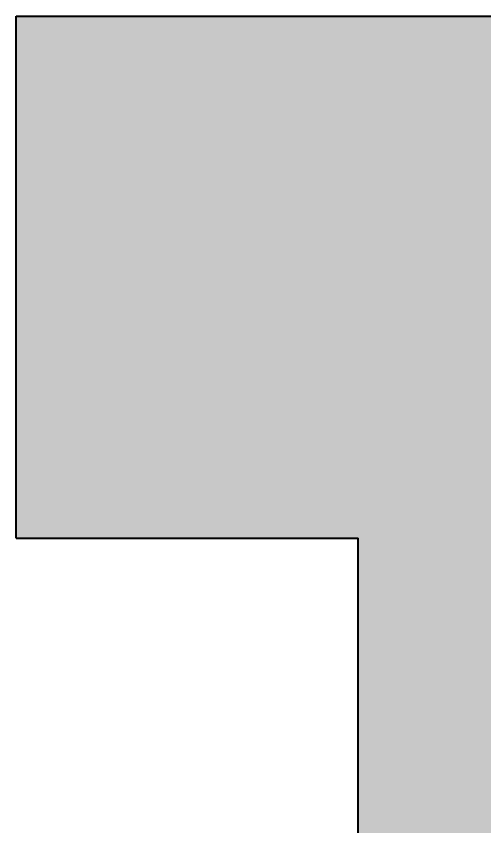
# Model space of a CAD drawing. Header units: metres. Extents: x 19 to 230, y -653 to -519.
# Drawn here: x 32.0185 to 32.1352, y -530.2252 to -530.0233 of the extents above; entities that cross this region are included whole.
import ezdxf

# ---------------------------------------------------------------- set-up
doc = ezdxf.new("R2010")
doc.units = ezdxf.units.M
doc.header["$LTSCALE"] = 0.0125
doc.layers.add('SchrBestand', color=7, linetype='Continuous', lineweight=15, true_color=0xc9c9c9)
doc.layers.add('WändeBestand', color=142, linetype='Continuous', lineweight=40)

msp = doc.modelspace()

# ---------------------------------------------------------------- hatches: boundary and pattern name
at = {"layer": 'SchrBestand'}
h = msp.add_hatch(color=256, dxfattribs=at)
h.dxf.hatch_style = 1
h.paths.add_polyline_path([(33.42352, -530.02334), (32.10371, -530.02334), (32.01855, -530.02334), (32.01855, -530.15334), (32.10371, -530.15334), (32.10371, -530.69334), (32.81677, -530.69334), (32.81677, -532.03654), (33.22677, -532.03654), (33.22677, -530.72334), (33.38352, -530.72334), (33.38352, -530.66334), (33.42352, -530.66334)])
h.paths.add_polyline_path([(33.22677, -532.03654), (32.81677, -532.03654), (32.81677, -534.37414), (33.22677, -534.37414), (33.22677, -533.96414), (33.36677, -533.96414), (33.36677, -533.14414), (33.22677, -533.14414)])

# ---------------------------------------------------------------- linework, layer by layer
at = {"layer": 'WändeBestand'}
for p, q in [((32.01855, -530.15334), (32.01855, -530.02334)), ((32.01855, -530.02334), (32.10371, -530.02334)), ((32.10371, -530.02334), (33.42352, -530.02334)), ((32.01855, -530.15334), (32.10371, -530.15334)), ((32.10371, -530.69334), (32.10371, -530.15334))]:
    msp.add_line(p, q, dxfattribs=at)

doc.saveas('drawing.dxf')
